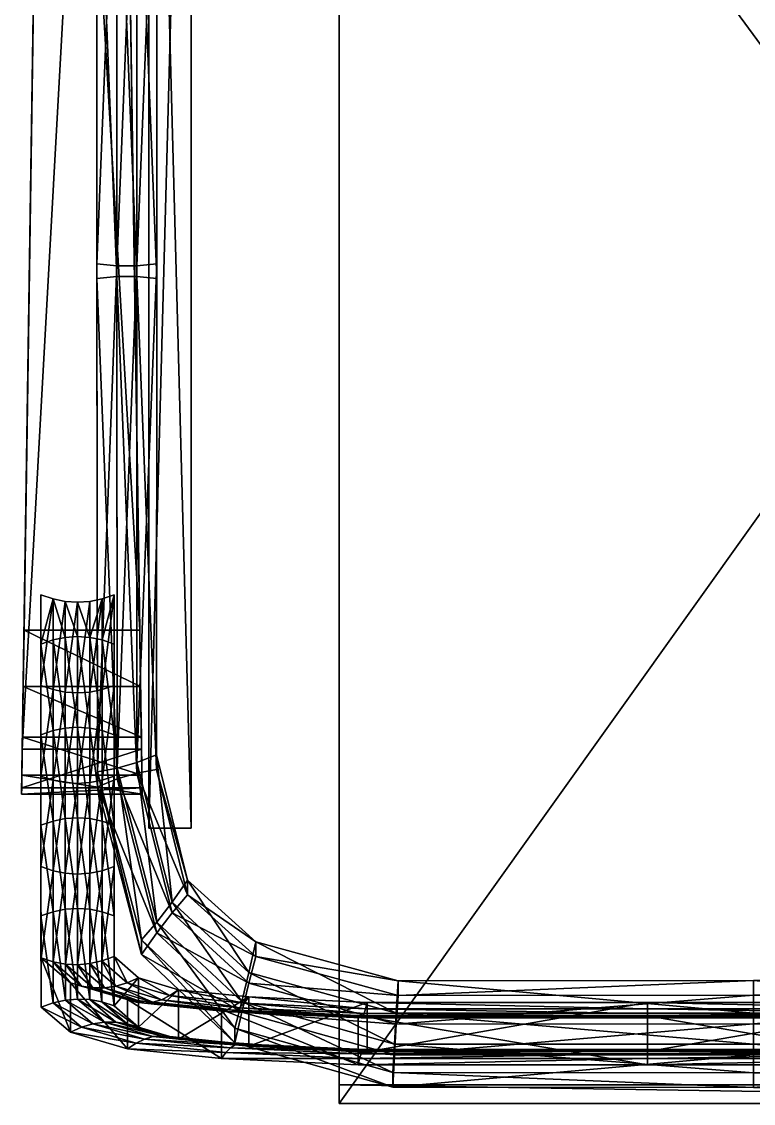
# Model space of a CAD drawing. Extents: x -0.5 to 84, y -53.4 to 26.8.
# Drawn here: x 26.73 to 34.98, y 2.45 to 14.65 of the extents above; entities that cross this region are included whole.
import ezdxf

# ---------------------------------------------------------------- set-up
doc = ezdxf.new("R2010")
doc.units = 0
doc.layers.add('DECKCHAIR', color=7, linetype='CONTINUOUS')

msp = doc.modelspace()

# ---------------------------------------------------------------- meshes
at = {"layer": 'DECKCHAIR', "color": 7}
mesh = msp.add_polyface(dxfattribs=at)
corners = [(30.312, 21.189, -22.501), (30.312, 2.454, -22.355), (30.312, 2.663, -21.353), (30.312, 20.848, -22.309), (30.312, 26.406, -0.055), (30.312, 25.386, 0.233), (43.679, 25.386, 0.233), (43.679, 26.406, -0.055), (43.679, 20.848, -22.309), (43.679, 2.663, -21.353), (43.679, 2.454, -22.355), (43.679, 21.189, -22.501)]
mesh.append_faces([[corners[k] for k in face] for face in [(4, 3, 5), (4, 6, 7), (5, 8, 6), (3, 9, 8), (2, 10, 9), (1, 11, 10), (0, 7, 11)]], dxfattribs={"vtx0": -1, "color": 7})
mesh.append_faces([[corners[k] for k in face] for face in [(0, 2, 3), (8, 11, 7)]], dxfattribs={"vtx0": -1, "vtx2": -1, "color": 7})
mesh.append_faces([[corners[k] for k in face] for face in [(6, 8, 7)]], dxfattribs={"vtx1": -1, "color": 7})
mesh.append_faces([[corners[k] for k in face] for face in [(4, 0, 3), (8, 9, 11)]], dxfattribs={"vtx1": -1, "vtx2": -1, "color": 7})
mesh.append_faces([[corners[k] for k in face] for face in [(0, 1, 2), (4, 5, 6), (5, 3, 8), (3, 2, 9), (2, 1, 10), (1, 0, 11), (0, 4, 7), (9, 10, 11)]], dxfattribs={"vtx2": -1, "color": 7})
mesh = msp.add_polyface(dxfattribs=at)
corners = [(27.087, 8.139, -15.042), (26.949, 8.186, -15.049), (26.949, 7.63, -14.966), (27.639, 7.677, -14.973), (27.776, 8.186, -15.049), (27.639, 8.139, -15.042), (27.224, 8.111, -15.037), (27.224, 7.705, -14.977), (27.501, 7.705, -14.977), (27.501, 8.111, -15.037), (27.363, 8.102, -15.036), (27.363, 7.714, -14.978), (28.25, 23.076, -24.453), (28.031, 17.522, -23.735), (28.256, 17.544, -23.628), (28.029, 23.118, -24.569), (27.805, 17.522, -23.735), (27.807, 23.183, -24.579), (27.58, 17.544, -23.628), (27.586, 23.27, -24.482), (27.58, 17.378, -24.421), (27.586, 23.105, -25.275), (27.805, 17.401, -24.314), (27.807, 23.062, -25.158), (28.031, 17.401, -24.314), (28.029, 22.997, -25.149), (28.256, 17.378, -24.421), (28.25, 22.91, -25.246), (28.031, 11.893, -22.895), (28.256, 11.915, -22.789), (27.805, 11.893, -22.895), (27.58, 11.915, -22.789), (27.58, 11.75, -23.581), (27.805, 11.772, -23.475), (28.031, 11.772, -23.475), (28.256, 11.75, -23.581), (28.029, 6.296, -22.061), (28.25, 6.383, -21.964), (27.807, 6.231, -22.051), (27.586, 6.189, -21.935), (27.586, 6.023, -22.728), (27.807, 6.11, -22.631), (28.029, 6.175, -22.64), (28.25, 6.218, -22.757), (28.083, 6.446, -15.608), (27.798, 25.543, -14.333), (28.063, 7.786, -13.341), (27.024, 25.543, -13.341), (26.759, 7.786, -13.341), (26.739, 6.446, -15.608), (27.024, 25.543, -14.333), (28.643, 5.555, -22.165), (28.643, 5.555, -22.859), (28.643, 23.292, -22.859), (28.643, 23.292, -22.165), (28.165, 23.292, -22.165), (28.165, 5.555, -22.165), (28.165, 5.555, -22.859), (28.165, 23.292, -22.859)]
mesh.append_faces([[corners[k] for k in face] for face in [(12, 13, 14), (15, 16, 13), (17, 18, 16), (19, 20, 18), (21, 22, 20), (23, 24, 22), (25, 26, 24), (27, 14, 26), (14, 28, 29), (13, 30, 28), (16, 31, 30), (18, 32, 31), (20, 33, 32), (22, 34, 33), (24, 35, 34), (26, 29, 35), (29, 36, 37), (28, 38, 36), (30, 39, 38), (31, 40, 39), (32, 41, 40), (33, 42, 41), (34, 43, 42), (35, 37, 43), (46, 47, 48), (45, 49, 50), (51, 55, 56), (53, 57, 58), (58, 56, 55)]], dxfattribs={"vtx0": -1, "color": 7})
mesh.append_faces([[corners[k] for k in face] for face in [(6, 11, 10)]], dxfattribs={"vtx0": -1, "vtx1": -1, "color": 7})
mesh.append_faces([[corners[k] for k in face] for face in [(3, 4, 5), (8, 5, 9), (8, 9, 10), (6, 7, 11), (48, 50, 49)]], dxfattribs={"vtx0": -1, "vtx2": -1, "color": 7})
mesh.append_faces([[corners[k] for k in face] for face in [(54, 51, 53)]], dxfattribs={"vtx1": -1, "color": 7})
mesh.append_faces([[corners[k] for k in face] for face in [(6, 0, 7), (8, 3, 5), (11, 8, 10), (44, 45, 46)]], dxfattribs={"vtx1": -1, "vtx2": -1, "color": 7})
mesh.append_faces([[corners[k] for k in face] for face in [(0, 1, 2), (14, 13, 28), (13, 16, 30), (16, 18, 31), (18, 20, 32), (20, 22, 33), (22, 24, 34), (24, 26, 35), (26, 14, 29), (29, 28, 36), (28, 30, 38), (30, 31, 39), (31, 32, 40), (32, 33, 41), (33, 34, 42), (34, 35, 43), (35, 29, 37), (45, 44, 49), (48, 47, 50), (51, 52, 53), (51, 54, 55), (53, 52, 57), (58, 57, 56)]], dxfattribs={"vtx2": -1, "color": 7})
mesh = msp.add_polyface(dxfattribs=at)
corners = [(28.25, 23.076, -24.453), (28.029, 23.118, -24.569), (28.031, 17.522, -23.735), (27.807, 23.183, -24.579), (27.805, 17.522, -23.735), (27.586, 23.27, -24.482), (27.58, 17.544, -23.628), (27.586, 23.105, -25.275), (27.58, 17.378, -24.421), (27.807, 23.062, -25.158), (27.805, 17.401, -24.314), (28.029, 22.997, -25.149), (28.031, 17.401, -24.314), (28.25, 22.91, -25.246), (28.256, 17.378, -24.421), (28.256, 17.544, -23.628), (27.798, 25.543, -14.333), (27.798, 25.543, -13.341), (28.063, 7.786, -13.341), (27.024, 25.543, -13.341), (39.013, 21.108, -23.779), (34.979, 21.19, -23.552), (34.979, 21.108, -23.779), (39.013, 21.19, -23.552), (34.979, 21.147, -23.342), (39.013, 21.147, -23.342), (34.979, 20.977, -23.152), (39.013, 20.977, -23.152), (39.013, 21.914, -23.012), (34.979, 21.914, -23.012), (30.954, 21.19, -23.551), (30.974, 21.107, -23.778), (30.934, 21.147, -23.342), (30.914, 20.977, -23.153), (30.914, 21.915, -23.013), (34.979, 22.045, -23.639), (29.292, 21.248, -23.829), (29.372, 21.163, -24.043), (29.213, 21.207, -23.632), (29.133, 21.04, -23.456), (29.133, 21.978, -23.316), (30.974, 22.045, -23.638), (28.429, 21.348, -24.308), (28.601, 21.25, -24.461), (28.256, 21.32, -24.172), (28.084, 21.165, -24.056), (28.084, 22.103, -23.917), (29.372, 22.1, -23.903), (28.029, 21.546, -25.257), (28.25, 21.428, -25.315), (27.807, 21.538, -25.218), (27.586, 21.403, -25.198), (28.042, 20.731, -24.685), (28.042, 21.669, -24.825), (28.165, 21.59, -24.814), (28.165, 20.81, -24.697), (28.779, 21.669, -24.825), (28.779, 20.731, -24.685), (28.657, 20.81, -24.697), (28.657, 21.59, -24.814), (28.288, 20.858, -24.704), (28.288, 21.543, -24.806), (28.534, 20.858, -24.704), (28.534, 21.543, -24.806), (28.411, 21.527, -24.804), (28.411, 20.873, -24.707), (28.165, 22.23, -17.886), (28.288, 22.278, -17.894), (28.411, 22.294, -17.896), (28.534, 22.278, -17.894), (28.657, 22.23, -17.886), (28.779, 22.151, -17.875), (28.042, 22.151, -17.875)]
mesh.append_faces([[corners[k] for k in face] for face in [(20, 21, 22), (23, 24, 21), (25, 26, 24), (27, 29, 26), (22, 30, 31), (21, 32, 30), (24, 33, 32), (26, 34, 33), (31, 36, 37), (30, 38, 36), (32, 39, 38), (33, 40, 39), (37, 42, 43), (36, 44, 42), (38, 45, 44), (39, 46, 45), (43, 48, 49), (42, 50, 48), (44, 51, 50)]], dxfattribs={"vtx0": -1, "color": 7})
mesh.append_faces([[corners[k] for k in face] for face in [(64, 65, 61)]], dxfattribs={"vtx0": -1, "vtx1": -1, "color": 7})
mesh.append_faces([[corners[k] for k in face] for face in [(60, 54, 61), (59, 58, 62), (64, 62, 65)]], dxfattribs={"vtx0": -1, "vtx2": -1, "color": 7})
mesh.append_faces([[corners[k] for k in face] for face in [(55, 52, 54), (59, 56, 58), (60, 55, 54), (63, 59, 62), (64, 63, 62), (65, 60, 61)]], dxfattribs={"vtx1": -1, "vtx2": -1, "color": 7})
mesh.append_faces([[corners[k] for k in face] for face in [(0, 1, 2), (1, 3, 4), (3, 5, 6), (5, 7, 8), (7, 9, 10), (9, 11, 12), (11, 13, 14), (13, 0, 15), (16, 17, 18), (18, 17, 19), (27, 28, 29), (22, 21, 30), (21, 24, 32), (24, 26, 33), (35, 22, 31), (31, 30, 36), (30, 32, 38), (32, 33, 39), (41, 31, 37), (37, 36, 42), (36, 38, 44), (38, 39, 45), (47, 37, 43), (43, 42, 48), (42, 44, 50), (44, 45, 51), (52, 53, 54), (56, 57, 58), (52, 55, 66), (55, 60, 67), (60, 65, 68), (65, 62, 69), (62, 58, 70), (58, 57, 71), (53, 52, 72)]], dxfattribs={"vtx2": -1, "color": 7})
mesh = msp.add_polyface(dxfattribs=at)
corners = [(27.087, 8.139, -15.042), (26.949, 7.63, -14.966), (27.087, 7.677, -14.973), (27.639, 7.677, -14.973), (27.776, 7.63, -14.966), (27.776, 8.186, -15.049), (27.224, 7.705, -14.977), (27.087, 6.656, -19.871), (26.949, 6.609, -19.864), (27.224, 6.684, -19.875), (27.363, 6.693, -19.876), (27.363, 7.714, -14.978), (27.501, 6.684, -19.875), (27.501, 7.705, -14.977), (27.639, 6.656, -19.871), (27.776, 6.609, -19.864), (27.776, 7.165, -19.946), (27.639, 7.118, -19.939), (27.639, 8.139, -15.042), (27.501, 7.09, -19.935), (27.501, 8.111, -15.037), (27.363, 7.08, -19.934), (27.363, 8.102, -15.036), (27.224, 7.09, -19.935), (27.224, 8.111, -15.037), (27.087, 7.118, -19.939), (26.949, 7.165, -19.946), (26.949, 8.186, -15.049), (27.087, 5.635, -24.768), (27.224, 5.663, -24.773), (27.363, 5.672, -24.774), (27.501, 5.663, -24.773), (27.639, 5.635, -24.768), (27.776, 6.143, -24.844), (27.639, 6.097, -24.837), (27.501, 6.069, -24.833), (27.363, 6.059, -24.832), (27.224, 6.069, -24.833), (27.087, 6.097, -24.837), (26.949, 6.143, -24.844), (26.949, 5.588, -24.762), (28.083, 6.446, -15.608), (28.063, 7.786, -13.341), (28.072, 7.151, -13.555), (28.081, 6.582, -13.965), (28.087, 6.152, -14.475), (26.733, 6.01, -15.394), (26.739, 6.446, -15.608), (26.741, 6.582, -13.965), (26.75, 7.151, -13.555), (26.759, 7.786, -13.341), (26.735, 6.152, -14.475)]
mesh.append_faces([[corners[k] for k in face] for face in [(41, 46, 47), (44, 49, 48), (43, 50, 49)]], dxfattribs={"vtx0": -1, "color": 7})
mesh.append_faces([[corners[k] for k in face] for face in [(0, 1, 2), (0, 2, 6), (41, 42, 43), (41, 43, 44), (41, 44, 45)]], dxfattribs={"vtx0": -1, "vtx2": -1, "color": 7})
mesh.append_faces([[corners[k] for k in face] for face in [(8, 7, 1), (7, 9, 2), (9, 10, 6), (10, 12, 11), (12, 14, 13), (14, 15, 3), (15, 16, 4), (16, 17, 5), (17, 19, 18), (19, 21, 20), (21, 23, 22), (23, 25, 24), (25, 26, 0), (26, 8, 27), (33, 34, 16), (34, 35, 17), (35, 36, 19), (36, 37, 21), (37, 38, 23), (38, 39, 25), (39, 40, 26)]], dxfattribs={"vtx1": -1, "color": 7})
mesh.append_faces([[corners[k] for k in face] for face in [(49, 50, 47), (48, 49, 47), (51, 48, 47)]], dxfattribs={"vtx1": -1, "vtx2": -1, "color": 7})
mesh.append_faces([[corners[k] for k in face] for face in [(3, 4, 5), (7, 2, 1), (9, 6, 2), (10, 11, 6), (12, 13, 11), (14, 3, 13), (15, 4, 3), (16, 5, 4), (17, 18, 5), (19, 20, 18), (21, 22, 20), (23, 24, 22), (25, 0, 24), (26, 27, 0), (8, 1, 27), (28, 7, 8), (29, 9, 7), (30, 10, 9), (31, 12, 10), (32, 14, 12), (33, 16, 15), (34, 17, 16), (35, 19, 17), (36, 21, 19), (37, 23, 21), (38, 25, 23), (39, 26, 25), (40, 8, 26), (45, 44, 48), (44, 43, 49), (43, 42, 50)]], dxfattribs={"vtx2": -1, "color": 7})
mesh = msp.add_polyface(dxfattribs=at)
corners = [(26.949, 5.588, -24.762), (27.087, 5.635, -24.768), (26.949, 6.609, -19.864), (27.224, 5.663, -24.773), (27.087, 6.656, -19.871), (27.363, 5.672, -24.774), (27.224, 6.684, -19.875), (27.501, 5.663, -24.773), (27.363, 6.693, -19.876), (27.639, 5.635, -24.768), (27.501, 6.684, -19.875), (27.776, 5.588, -24.762), (27.776, 6.609, -19.864), (27.639, 6.656, -19.871), (27.776, 6.143, -24.844), (27.087, 4.613, -29.666), (26.949, 4.567, -29.659), (27.224, 4.641, -29.671), (27.363, 4.651, -29.672), (27.501, 4.641, -29.671), (27.639, 4.613, -29.666), (27.776, 4.567, -29.659), (27.776, 5.122, -29.742), (27.639, 5.075, -29.735), (27.639, 6.097, -24.837), (27.501, 5.047, -29.731), (27.501, 6.069, -24.833), (27.363, 5.038, -29.73), (27.363, 6.059, -24.832), (27.224, 5.047, -29.731), (27.224, 6.069, -24.833), (27.087, 5.075, -29.735), (27.087, 6.097, -24.837), (26.949, 5.122, -29.742), (26.949, 6.143, -24.844), (28.25, 6.383, -21.964), (28.029, 6.296, -22.061), (28.429, 4.723, -21.826), (28.601, 4.968, -21.753), (27.807, 6.231, -22.051), (28.256, 4.498, -21.793), (27.586, 6.189, -21.935), (28.084, 4.297, -21.653), (27.586, 6.023, -22.728), (28.084, 4.132, -22.446), (27.807, 6.11, -22.631), (28.256, 4.377, -22.372), (28.029, 6.175, -22.64), (28.429, 4.602, -22.406), (28.25, 6.218, -22.757), (28.601, 4.803, -22.546), (28.083, 6.446, -15.608), (28.087, 6.152, -14.475), (28.09, 5.937, -14.984), (28.089, 6.01, -15.394), (26.733, 6.01, -15.394), (26.732, 5.937, -14.984), (26.735, 6.152, -14.475), (26.741, 6.582, -13.965), (26.739, 6.446, -15.608), (28.643, 5.555, -22.859), (28.643, 5.555, -22.165), (28.165, 5.555, -22.165), (28.165, 5.555, -22.859)]
mesh.append_faces([[corners[k] for k in face] for face in [(35, 37, 38), (36, 40, 37), (39, 42, 40), (41, 44, 42), (45, 48, 46), (47, 50, 48), (49, 38, 50), (54, 56, 55), (53, 57, 56), (52, 58, 57), (56, 59, 55), (60, 62, 63)]], dxfattribs={"vtx0": -1, "color": 7})
mesh.append_faces([[corners[k] for k in face] for face in [(51, 52, 53)]], dxfattribs={"vtx0": -1, "vtx2": -1, "color": 7})
mesh.append_faces([[corners[k] for k in face] for face in [(0, 1, 2), (1, 3, 4), (3, 5, 6), (5, 7, 8), (7, 9, 10), (9, 11, 13), (11, 14, 12), (16, 15, 0), (15, 17, 1), (17, 18, 3), (18, 19, 5), (19, 20, 7), (20, 21, 9), (21, 22, 11), (22, 23, 14), (23, 25, 24), (25, 27, 26), (27, 29, 28), (29, 31, 30), (31, 33, 32), (33, 16, 34), (54, 51, 53)]], dxfattribs={"vtx1": -1, "color": 7})
mesh.append_faces([[corners[k] for k in face] for face in [(56, 57, 59)]], dxfattribs={"vtx1": -1, "vtx2": -1, "color": 7})
mesh.append_faces([[corners[k] for k in face] for face in [(11, 12, 13), (15, 1, 0), (17, 3, 1), (18, 5, 3), (19, 7, 5), (20, 9, 7), (21, 11, 9), (22, 14, 11), (23, 24, 14), (25, 26, 24), (27, 28, 26), (29, 30, 28), (31, 32, 30), (33, 34, 32), (16, 0, 34), (35, 36, 37), (36, 39, 40), (39, 41, 42), (41, 43, 44), (43, 45, 46), (45, 47, 48), (47, 49, 50), (49, 35, 38), (51, 54, 55), (54, 53, 56), (53, 52, 57), (60, 61, 62)]], dxfattribs={"vtx2": -1, "color": 7})
mesh = msp.add_polyface(dxfattribs=at)
corners = [(27.921, 3.349, -35.731), (28.048, 3.311, -35.68), (27.637, 3.597, -34.539), (28.048, 3.867, -35.763), (27.774, 4.109, -34.603), (27.774, 3.553, -34.52), (27.921, 3.811, -35.8), (28.116, 3.179, -36.682), (28.212, 3.207, -36.597), (27.536, 3.349, -35.87), (28.308, 3.216, -36.508), (27.793, 3.368, -35.78), (27.665, 3.368, -35.826), (28.403, 3.206, -36.418), (28.499, 3.177, -36.324), (28.499, 3.732, -36.407), (28.403, 3.668, -36.486), (28.308, 3.622, -36.569), (27.793, 3.773, -35.841), (28.212, 3.594, -36.654), (27.665, 3.755, -35.884), (28.116, 3.585, -36.743), (28.021, 3.595, -36.834), (27.536, 3.755, -35.93), (29.035, 3.028, -37.271), (28.021, 3.133, -36.765), (27.926, 3.069, -36.844), (28.984, 2.958, -37.375), (29.086, 3.079, -37.164), (29.138, 3.112, -37.053), (29.189, 3.126, -36.94), (29.24, 3.121, -36.824), (29.291, 3.097, -36.706), (29.291, 3.653, -36.789), (29.24, 3.583, -36.893), (29.189, 3.532, -37), (29.138, 3.499, -37.111), (29.086, 3.485, -37.224), (29.035, 3.49, -37.34), (28.984, 3.513, -37.458), (27.926, 3.624, -36.927), (27.586, 6.023, -22.728), (28.256, 4.377, -22.372), (28.084, 4.132, -22.446), (28.601, 4.968, -21.753), (28.429, 4.723, -21.826), (29.292, 3.928, -21.708), (28.256, 4.498, -21.793), (29.213, 3.603, -21.659), (28.084, 4.297, -21.653), (29.133, 3.302, -21.504), (29.133, 3.136, -22.297), (29.213, 3.482, -22.239), (28.429, 4.602, -22.406), (29.292, 3.808, -22.287), (28.601, 4.803, -22.546), (29.372, 4.109, -22.442), (29.372, 4.274, -21.649)]
mesh.append_faces([[corners[k] for k in face] for face in [(41, 42, 43), (45, 48, 46), (47, 50, 48), (49, 51, 50), (43, 52, 51), (42, 54, 52)]], dxfattribs={"vtx0": -1, "color": 7})
mesh.append_faces([[corners[k] for k in face] for face in [(0, 1, 2), (1, 3, 5), (3, 6, 4), (7, 8, 9), (8, 10, 12), (10, 13, 11), (13, 14, 0), (14, 15, 1), (15, 16, 3), (16, 17, 6), (17, 19, 18), (19, 21, 20), (21, 22, 23), (27, 24, 26), (24, 28, 25), (28, 29, 7), (29, 30, 8), (30, 31, 10), (31, 32, 13), (32, 33, 14), (33, 34, 15), (34, 35, 16), (35, 36, 17), (36, 37, 19), (37, 38, 21), (38, 39, 22), (39, 27, 40)]], dxfattribs={"vtx1": -1, "color": 7})
mesh.append_faces([[corners[k] for k in face] for face in [(3, 4, 5), (10, 11, 12), (13, 0, 11), (14, 1, 0), (15, 3, 1), (16, 6, 3), (17, 18, 6), (19, 20, 18), (24, 25, 26), (28, 7, 25), (29, 8, 7), (30, 10, 8), (31, 13, 10), (32, 14, 13), (33, 15, 14), (34, 16, 15), (35, 17, 16), (36, 19, 17), (37, 21, 19), (38, 22, 21), (39, 40, 22), (27, 26, 40), (44, 45, 46), (45, 47, 48), (47, 49, 50), (49, 43, 51), (43, 42, 52), (42, 53, 54), (53, 55, 56), (55, 44, 57)]], dxfattribs={"vtx2": -1, "color": 7})
mesh = msp.add_polyface(dxfattribs=at)
corners = [(27.088, 3.587, -34.589), (27.087, 4.613, -29.666), (26.949, 4.567, -29.659), (26.951, 3.538, -34.594), (27.225, 3.618, -34.581), (27.224, 4.641, -29.671), (27.363, 3.63, -34.57), (27.363, 4.651, -29.672), (27.5, 3.623, -34.556), (27.501, 4.641, -29.671), (27.637, 3.597, -34.539), (27.639, 4.613, -29.666), (27.774, 3.553, -34.52), (27.776, 4.567, -29.659), (27.774, 4.109, -34.603), (27.776, 5.122, -29.742), (27.637, 4.059, -34.608), (27.639, 5.075, -29.735), (27.5, 4.029, -34.617), (27.501, 5.047, -29.731), (27.363, 4.017, -34.628), (27.363, 5.038, -29.73), (27.225, 4.023, -34.641), (27.224, 5.047, -29.731), (27.088, 4.049, -34.658), (27.087, 5.075, -29.735), (26.951, 4.093, -34.677), (26.949, 5.122, -29.742), (27.408, 3.311, -35.91), (27.281, 3.255, -35.948), (27.536, 3.349, -35.87), (27.665, 3.368, -35.826), (27.793, 3.368, -35.78), (27.921, 3.349, -35.731), (28.048, 3.311, -35.68), (27.921, 3.811, -35.8), (27.793, 3.773, -35.841), (27.665, 3.755, -35.884), (27.536, 3.755, -35.93), (27.408, 3.773, -35.979), (27.281, 3.811, -36.031), (28.021, 3.133, -36.765), (27.926, 3.069, -36.844), (28.116, 3.179, -36.682), (28.212, 3.207, -36.597), (28.116, 3.585, -36.743), (28.021, 3.595, -36.834), (27.926, 3.624, -36.927)]
mesh.append_faces([[corners[k] for k in face] for face in [(3, 0, 2), (0, 4, 1), (4, 6, 5), (6, 8, 7), (8, 10, 9), (10, 12, 11), (12, 14, 13), (14, 16, 15), (16, 18, 17), (18, 20, 19), (20, 22, 21), (22, 24, 23), (24, 26, 25), (26, 3, 27), (29, 28, 3), (28, 30, 0), (30, 31, 4), (31, 32, 6), (32, 33, 8), (35, 36, 16), (36, 37, 18), (37, 38, 20), (38, 39, 22), (39, 40, 24), (40, 29, 26), (42, 41, 29), (41, 43, 28), (46, 47, 39), (47, 42, 40)]], dxfattribs={"vtx1": -1, "color": 7})
mesh.append_faces([[corners[k] for k in face] for face in [(0, 1, 2), (4, 5, 1), (6, 7, 5), (8, 9, 7), (10, 11, 9), (12, 13, 11), (14, 15, 13), (16, 17, 15), (18, 19, 17), (20, 21, 19), (22, 23, 21), (24, 25, 23), (26, 27, 25), (3, 2, 27), (28, 0, 3), (30, 4, 0), (31, 6, 4), (32, 8, 6), (33, 10, 8), (34, 12, 10), (35, 16, 14), (36, 18, 16), (37, 20, 18), (38, 22, 20), (39, 24, 22), (40, 26, 24), (29, 3, 26), (41, 28, 29), (43, 30, 28), (44, 31, 30), (45, 38, 37), (46, 39, 38), (47, 40, 39), (42, 29, 40)]], dxfattribs={"vtx2": -1, "color": 7})
mesh = msp.add_polyface(dxfattribs=at)
corners = [(30.54, 2.959, -37.602), (29.035, 3.028, -37.271), (28.984, 2.958, -37.375), (30.523, 2.887, -37.714), (30.557, 3.012, -37.487), (29.086, 3.079, -37.164), (30.574, 3.046, -37.369), (29.138, 3.112, -37.053), (30.591, 3.062, -37.248), (29.189, 3.126, -36.94), (30.608, 3.058, -37.124), (29.24, 3.121, -36.824), (30.625, 3.036, -36.998), (29.291, 3.097, -36.706), (30.625, 3.592, -37.081), (29.291, 3.653, -36.789), (30.608, 3.52, -37.193), (29.24, 3.583, -36.893), (30.591, 3.467, -37.308), (29.189, 3.532, -37), (30.574, 3.433, -37.426), (29.138, 3.499, -37.111), (30.557, 3.418, -37.547), (29.086, 3.485, -37.224), (30.54, 3.421, -37.671), (29.035, 3.49, -37.34), (30.523, 3.443, -37.797), (28.984, 3.513, -37.458), (33.785, 2.958, -37.604), (33.785, 3.011, -37.488), (33.785, 3.046, -37.369), (33.785, 3.062, -37.247), (33.785, 3.059, -37.122), (33.785, 3.037, -36.996), (33.785, 3.592, -37.079), (33.785, 3.521, -37.191), (33.785, 3.468, -37.307), (33.785, 3.433, -37.426), (33.785, 3.417, -37.548), (33.785, 3.42, -37.673), (33.785, 3.442, -37.799), (33.785, 2.887, -37.716), (28.601, 4.968, -21.753), (29.292, 3.928, -21.708), (29.372, 4.274, -21.649), (28.429, 4.602, -22.406), (29.372, 4.109, -22.442), (29.292, 3.808, -22.287), (28.601, 4.803, -22.546), (30.954, 3.469, -21.639), (30.974, 3.836, -21.584), (29.213, 3.603, -21.659), (30.934, 3.122, -21.588), (29.133, 3.302, -21.504), (30.914, 2.8, -21.429), (29.133, 3.136, -22.297), (30.914, 2.635, -22.222), (29.213, 3.482, -22.239), (30.934, 3.002, -22.167), (30.954, 3.348, -22.219), (30.974, 3.67, -22.377), (34.979, 2.633, -22.222), (34.979, 3.001, -22.167)]
mesh.append_faces([[corners[k] for k in face] for face in [(42, 43, 44), (45, 46, 47), (48, 44, 46), (44, 49, 50), (43, 52, 49), (51, 54, 52), (53, 56, 54), (55, 58, 56), (57, 59, 58), (47, 60, 59), (46, 50, 60)]], dxfattribs={"vtx0": -1, "color": 7})
mesh.append_faces([[corners[k] for k in face] for face in [(3, 0, 2), (0, 4, 1), (4, 6, 5), (6, 8, 7), (8, 10, 9), (10, 12, 11), (12, 14, 13), (14, 16, 15), (16, 18, 17), (18, 20, 19), (20, 22, 21), (22, 24, 23), (24, 26, 25), (26, 3, 27)]], dxfattribs={"vtx1": -1, "color": 7})
mesh.append_faces([[corners[k] for k in face] for face in [(0, 1, 2), (4, 5, 1), (6, 7, 5), (8, 9, 7), (10, 11, 9), (12, 13, 11), (14, 15, 13), (16, 17, 15), (18, 19, 17), (20, 21, 19), (22, 23, 21), (24, 25, 23), (26, 27, 25), (3, 2, 27), (28, 0, 3), (29, 4, 0), (30, 6, 4), (31, 8, 6), (32, 10, 8), (33, 12, 10), (34, 14, 12), (35, 16, 14), (36, 18, 16), (37, 20, 18), (38, 22, 20), (39, 24, 22), (40, 26, 24), (41, 3, 26), (44, 43, 49), (43, 51, 52), (51, 53, 54), (53, 55, 56), (55, 57, 58), (57, 47, 59), (47, 46, 60), (46, 44, 50), (54, 56, 61), (56, 58, 62)]], dxfattribs={"vtx2": -1, "color": 7})
mesh = msp.add_polyface(dxfattribs=at)
corners = [(33.785, 2.887, -37.716), (33.785, 2.958, -37.604), (30.523, 2.887, -37.714), (33.785, 3.011, -37.488), (30.54, 2.959, -37.602), (33.785, 3.046, -37.369), (30.557, 3.012, -37.487), (33.785, 3.062, -37.247), (30.574, 3.046, -37.369), (33.785, 3.059, -37.122), (30.591, 3.062, -37.248), (33.785, 3.037, -36.996), (30.608, 3.058, -37.124), (33.785, 3.592, -37.079), (30.625, 3.036, -36.998), (33.785, 3.521, -37.191), (30.625, 3.592, -37.081), (33.785, 3.468, -37.307), (30.608, 3.52, -37.193), (33.785, 3.433, -37.426), (30.591, 3.467, -37.308), (33.785, 3.417, -37.548), (30.574, 3.433, -37.426), (33.785, 3.42, -37.673), (30.557, 3.418, -37.547), (33.785, 3.442, -37.799), (30.54, 3.421, -37.671), (30.523, 3.443, -37.797), (36.996, 2.958, -37.604), (36.996, 2.887, -37.716), (36.996, 3.011, -37.488), (36.996, 3.046, -37.369), (36.996, 3.062, -37.247), (36.996, 3.059, -37.122), (36.996, 3.037, -36.996), (36.996, 3.592, -37.079), (36.996, 3.521, -37.191), (36.996, 3.468, -37.307), (36.996, 3.433, -37.426), (36.996, 3.417, -37.548), (36.996, 3.42, -37.673), (36.996, 3.442, -37.799), (30.974, 3.836, -21.584), (30.954, 3.469, -21.639), (34.979, 3.469, -21.639), (34.979, 3.838, -21.584), (30.934, 3.122, -21.588), (34.979, 3.122, -21.588), (30.914, 2.8, -21.429), (34.979, 2.798, -21.429), (34.979, 2.633, -22.222), (30.914, 2.635, -22.222), (34.979, 3.001, -22.167), (30.934, 3.002, -22.167), (30.954, 3.348, -22.219), (34.979, 3.349, -22.219), (30.974, 3.67, -22.377), (34.979, 3.672, -22.377), (39.013, 3.469, -21.639), (39.013, 3.122, -21.588), (39.013, 2.798, -21.429), (39.013, 2.633, -22.222), (39.013, 3.001, -22.167), (39.013, 3.349, -22.219), (39.013, 3.672, -22.377), (39.013, 3.838, -21.584)]
mesh.append_faces([[corners[k] for k in face] for face in [(42, 44, 45), (43, 47, 44), (46, 49, 47), (48, 50, 49), (51, 52, 50), (53, 55, 52), (54, 57, 55), (56, 45, 57)]], dxfattribs={"vtx0": -1, "color": 7})
mesh.append_faces([[corners[k] for k in face] for face in [(0, 1, 2), (1, 3, 4), (3, 5, 6), (5, 7, 8), (7, 9, 10), (9, 11, 12), (11, 13, 14), (13, 15, 16), (15, 17, 18), (17, 19, 20), (19, 21, 22), (21, 23, 24), (23, 25, 26), (25, 0, 27), (29, 28, 0), (28, 30, 1), (30, 31, 3), (31, 32, 5), (32, 33, 7), (33, 34, 9), (34, 35, 11), (35, 36, 13), (36, 37, 15), (37, 38, 17), (38, 39, 19), (39, 40, 21), (40, 41, 23), (41, 29, 25)]], dxfattribs={"vtx1": -1, "color": 7})
mesh.append_faces([[corners[k] for k in face] for face in [(28, 1, 0), (30, 3, 1), (31, 5, 3), (32, 7, 5), (33, 9, 7), (34, 11, 9), (35, 13, 11), (36, 15, 13), (37, 17, 15), (38, 19, 17), (39, 21, 19), (40, 23, 21), (41, 25, 23), (29, 0, 25), (42, 43, 44), (43, 46, 47), (46, 48, 49), (53, 54, 55), (54, 56, 57), (56, 42, 45), (45, 44, 58), (44, 47, 59), (47, 49, 60), (49, 50, 61), (50, 52, 62), (52, 55, 63), (55, 57, 64), (57, 45, 65)]], dxfattribs={"vtx2": -1, "color": 7})
mesh = msp.add_polyface(dxfattribs=at)
corners = [(40.207, 2.958, -37.604), (36.996, 2.958, -37.604), (36.996, 2.887, -37.716), (40.207, 2.887, -37.716), (40.207, 3.011, -37.488), (36.996, 3.011, -37.488), (40.207, 3.046, -37.369), (36.996, 3.046, -37.369), (40.207, 3.062, -37.247), (36.996, 3.062, -37.247), (40.207, 3.059, -37.122), (36.996, 3.059, -37.122), (40.207, 3.037, -36.996), (36.996, 3.037, -36.996), (40.207, 3.592, -37.079), (36.996, 3.592, -37.079), (40.207, 3.521, -37.191), (36.996, 3.521, -37.191), (40.207, 3.468, -37.307), (36.996, 3.468, -37.307), (40.207, 3.433, -37.426), (36.996, 3.433, -37.426), (40.207, 3.417, -37.548), (36.996, 3.417, -37.548), (40.207, 3.42, -37.673), (36.996, 3.42, -37.673), (40.207, 3.442, -37.799), (36.996, 3.442, -37.799), (43.452, 2.959, -37.602), (43.435, 3.012, -37.487), (43.418, 3.046, -37.369), (43.401, 3.062, -37.248), (43.384, 3.058, -37.124), (43.367, 3.036, -36.998), (43.367, 3.592, -37.081), (43.384, 3.52, -37.193), (43.401, 3.467, -37.308), (43.418, 3.433, -37.426), (43.435, 3.418, -37.547), (43.452, 3.421, -37.671), (43.469, 3.443, -37.797), (43.469, 2.887, -37.714), (34.979, 3.838, -21.584), (39.013, 3.469, -21.639), (39.013, 3.838, -21.584), (34.979, 3.469, -21.639), (39.013, 3.122, -21.588), (34.979, 3.122, -21.588), (39.013, 2.798, -21.429), (34.979, 2.798, -21.429), (39.013, 2.633, -22.222), (34.979, 2.633, -22.222), (39.013, 3.001, -22.167), (34.979, 3.001, -22.167), (39.013, 3.349, -22.219), (34.979, 3.349, -22.219), (39.013, 3.672, -22.377), (34.979, 3.672, -22.377), (43.038, 3.469, -21.639), (43.018, 3.836, -21.584), (43.058, 3.122, -21.588), (43.078, 2.8, -21.429), (43.078, 2.635, -22.222), (43.058, 3.002, -22.167), (43.038, 3.348, -22.219), (43.018, 3.67, -22.377)]
mesh.append_faces([[corners[k] for k in face] for face in [(42, 43, 44), (45, 46, 43), (47, 48, 46), (49, 50, 48), (51, 52, 50), (53, 54, 52), (55, 56, 54), (57, 44, 56), (44, 58, 59), (43, 60, 58), (52, 64, 63), (54, 65, 64), (56, 59, 65)]], dxfattribs={"vtx0": -1, "color": 7})
mesh.append_faces([[corners[k] for k in face] for face in [(3, 0, 2), (0, 4, 1), (4, 6, 5), (6, 8, 7), (8, 10, 9), (10, 12, 11), (12, 14, 13), (14, 16, 15), (16, 18, 17), (18, 20, 19), (20, 22, 21), (22, 24, 23), (24, 26, 25), (26, 3, 27)]], dxfattribs={"vtx1": -1, "color": 7})
mesh.append_faces([[corners[k] for k in face] for face in [(0, 1, 2), (4, 5, 1), (6, 7, 5), (8, 9, 7), (10, 11, 9), (12, 13, 11), (14, 15, 13), (16, 17, 15), (18, 19, 17), (20, 21, 19), (22, 23, 21), (24, 25, 23), (26, 27, 25), (3, 2, 27), (28, 0, 3), (29, 4, 0), (30, 6, 4), (31, 8, 6), (32, 10, 8), (33, 12, 10), (34, 14, 12), (35, 16, 14), (36, 18, 16), (37, 20, 18), (38, 22, 20), (39, 24, 22), (40, 26, 24), (41, 3, 26), (44, 43, 58), (43, 46, 60), (46, 48, 61), (48, 50, 62), (50, 52, 63), (52, 54, 64), (54, 56, 65), (56, 44, 59)]], dxfattribs={"vtx2": -1, "color": 7})

doc.saveas('drawing.dxf')
